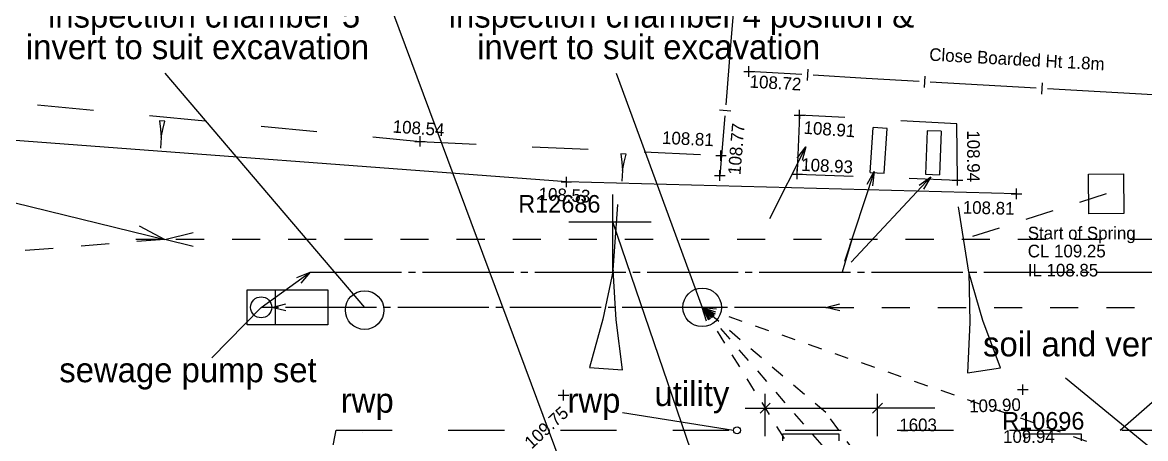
# Model space of a CAD drawing. Header units: millimetres. Extents: x -41320 to 62477, y -39180 to 41963.
# Drawn here: x -3869 to 12139, y 4006 to 9926 of the extents above; entities that cross this region are included whole.
import ezdxf

# ---------------------------------------------------------------- set-up
doc = ezdxf.new("R2010")
doc.units = ezdxf.units.MM
for name, pattern in [('BORDER', [16, 13, -1, 1, -1]), ('DASHED', [16, 8, -8]), ('DOT', [16, 4, -4, 4, -4]), ('HIDDEN', [16, 2, -2, 2, -2, 2, -2, 2, -2])]:
    doc.linetypes.add(name, pattern=pattern)
for name, color, linetype, true_color in [('1', 7, 'Continuous', 0xffffff), ('NEW_LGF_1', 7, 'Continuous', 0xffffff), ('SANITARY', 7, 'Continuous', 0xffffff), ('SV_DRAINAGE_TEXT', 7, 'Continuous', 0xffffff), ('SV_FENCE_LEVELS', 7, 'Continuous', 0xffffff), ('SV_FENCES', 7, 'Continuous', 0xffffff), ('SV_FOOTPATH_LEVELS', 7, 'Continuous', 0xffffff), ('SV_LAND_FORM_LEVELS', 7, 'Continuous', 0xffffff), ('SV_LAND_FORMS', 7, 'Continuous', 0xffffff), ('SV_LEVELS_(SPOT)', 7, 'Continuous', 0xffffff), ('SV_MISC_TEXT', 7, 'Continuous', 0xffffff), ('SV_ROAD_CHANNELS', 7, 'Continuous', 0xffffff), ('SV_STREET_FURNITURE', 7, 'Continuous', 0xffffff), ('SV_WALLLS', 7, 'Continuous', 0xffffff)]:
    doc.layers.add(name, color=color, linetype=linetype, true_color=true_color)
doc.dimstyles.new('ISO-25', dxfattribs={"dimtxt": 2.5, "dimasz": 2.5, "dimexe": 1.25, "dimexo": 0.625, "dimtad": 1, "dimtxsty": 'Standard', "dimcen": 2.5, "dimadec": 0, "dimazin": 0, "dimtfac": 1, "dimtmove": 0, "dimatfit": 3, "dimfxl": 1, "dimarcsym": 0})

# ---------------------------------------------------------------- blocks, each defined once
blk = doc.blocks.new('PT_PLUS00005')
at = {"layer": 'SV_FOOTPATH_LEVELS', "color": 1, "linetype": 'Continuous', "ltscale": 100}
for p, q in [((0, 75), (150, 75)), ((75, 0), (75, 150))]:
    blk.add_line(p, q, dxfattribs=at)
at = {"layer": 'SV_FOOTPATH_LEVELS'}
blk.add_attdef('PAT_NAME', (0, 0), '', height=1, dxfattribs=at)
blk = doc.blocks.new('2F01C085')
at = {"layer": 'NEW_LGF_1', "color": 2, "linetype": 'Continuous', "ltscale": 100}
for p, q in [((0, 50), (200, 100)), ((200, 0), (0, 50))]:
    blk.add_line(p, q, dxfattribs=at)
at = {"layer": 'NEW_LGF_1'}
blk.add_attdef('Sfb', (0, 0), '', height=1, dxfattribs=at)
blk = doc.blocks.new('PT_PLUS00017')
at = {"layer": 'SV_LAND_FORM_LEVELS', "color": 1, "linetype": 'Continuous', "ltscale": 100}
for p, q in [((0, 75), (150, 75)), ((75, 0), (75, 150))]:
    blk.add_line(p, q, dxfattribs=at)
at = {"layer": 'SV_LAND_FORM_LEVELS'}
blk.add_attdef('PAT_NAME', (0, 0), '', height=1, dxfattribs=at)
blk = doc.blocks.new('DD295A91')
at = {"layer": '1', "color": 1, "linetype": 'Continuous', "ltscale": 100}
blk.add_line((15209, 3583), (18055, 250), dxfattribs=at)
at = {"layer": '1', "color": 5, "linetype": 'DOT', "ltscale": 100}
for p, q in [((28625, 1865), (26593, 1217)), ((15209, 1217), (0, 0)), ((36566, 1217), (15209, 1217))]:
    blk.add_line(p, q, dxfattribs=at)
blk = doc.blocks.new('69AC1538')
at = {"layer": 'NEW_LGF_1', "color": 2, "linetype": 'Continuous', "ltscale": 100}
for p, q in [((0, 400), (0, 500)), ((0, 500), (800, 500)), ((800, 500), (800, 400)), ((100, 300), (150, 300)), ((150, 200), (100, 200)), ((150, 300), (150, 200)), ((150, 250), (650, 250)), ((700, 300), (650, 300)), ((650, 300), (650, 200)), ((650, 200), (700, 200)), ((100, 0), (700, 0))]:
    blk.add_line(p, q, dxfattribs=at)
at = {"layer": 'NEW_LGF_1', "color": 1, "linetype": 'Continuous', "ltscale": 100}
for p, q in [((150, 300), (650, 300)), ((150, 200), (650, 200))]:
    blk.add_line(p, q, dxfattribs=at)
at = {"layer": 'NEW_LGF_1'}
for tag in ['PAT_NAME', 'Group', 'Floor', 'Sfb', 'Part_Number', 'Description', 'Manufacturer', 'Quantity', 'Width', 'Width_FORMULA', 'Height', 'Symbol_Path', 'Opening_height', 'Return_type', 'TYPE', 'PREFIX', 'IDENTIFIER', 'NUMBER', 'OUTER_LEAF', 'CAVITY', 'INNER_LEAF', 'Arch_group']:
    blk.add_attdef(tag, (0, 0), '', height=1, dxfattribs=at)
blk = doc.blocks.new('878EE72C')
at = {"layer": 'NEW_LGF_1', "color": 2, "linetype": 'DASHED', "ltscale": 100}
blk.add_line((30277, 24859), (30330, 25145), dxfattribs=at)
at = {"layer": 'NEW_LGF_1'}
blk.add_attdef('Sfb', (0, 0), '', height=1, dxfattribs=at)
blk = doc.blocks.new('PT_PLUS00034')
at = {"layer": 'SV_LAND_FORM_LEVELS', "color": 1, "linetype": 'Continuous', "ltscale": 100}
for p, q in [((0, 75), (150, 75)), ((75, 0), (75, 150))]:
    blk.add_line(p, q, dxfattribs=at)
at = {"layer": 'SV_LAND_FORM_LEVELS'}
blk.add_attdef('PAT_NAME', (0, 0), '', height=1, dxfattribs=at)
blk = doc.blocks.new('PT_PLUS00037')
at = {"layer": 'SV_FOOTPATH_LEVELS', "color": 1, "linetype": 'Continuous', "ltscale": 100}
for p, q in [((0, 75), (150, 75)), ((75, 0), (75, 150))]:
    blk.add_line(p, q, dxfattribs=at)
at = {"layer": 'SV_FOOTPATH_LEVELS'}
blk.add_attdef('PAT_NAME', (0, 0), '', height=1, dxfattribs=at)
blk = doc.blocks.new('PT_PLUS00040')
at = {"layer": 'SV_FENCE_LEVELS', "color": 1, "linetype": 'Continuous', "ltscale": 100}
for p, q in [((0, 75), (150, 75)), ((75, 0), (75, 150))]:
    blk.add_line(p, q, dxfattribs=at)
at = {"layer": 'SV_FENCE_LEVELS'}
blk.add_attdef('PAT_NAME', (0, 0), '', height=1, dxfattribs=at)
blk = doc.blocks.new('F5427BA7')
at = {"layer": 'NEW_LGF_1', "color": 1, "linetype": 'Continuous', "ltscale": 100}
for p, q in [((34040, 28162), (35266, 24828)), ((18935, 27906), (27609, 25795)), ((37400, 25795), (37261, 25328)), ((28280, 24111), (28981, 24828)), ((40444, 23827), (42041, 22518)), ((34130, 23331), (35714, 23078))]:
    blk.add_line(p, q, dxfattribs=at)
at = {"layer": 'NEW_LGF_1', "color": 2, "linetype": 'BORDER', "ltscale": 100}
for p, q in [((28981, 24828), (29681, 25328)), ((29681, 25328), (44896, 25328)), ((29131, 24828), (28981, 24828)), ((37027, 24828), (29131, 24828))]:
    blk.add_line(p, q, dxfattribs=at)
at = {"layer": 'NEW_LGF_1', "color": 4, "linetype": 'Continuous', "ltscale": 100}
for p, q in [((28781, 25078), (29931, 25078)), ((28781, 24578), (28781, 25078)), ((28781, 25078), (29181, 25078)), ((29181, 25078), (29181, 24578)), ((29931, 25078), (29931, 24578)), ((29931, 24578), (28781, 24578))]:
    blk.add_line(p, q, dxfattribs=at)
for centre, radius in [((28981, 24828), 150), ((30456, 24789), 275)]:
    blk.add_circle(centre, radius, dxfattribs=at)
at = {"layer": 'NEW_LGF_1', "color": 1, "linetype": 'Continuous', "ltscale": 100}
blk.add_circle((35764, 23078), 50, dxfattribs=at)
at = {"layer": 'NEW_LGF_1', "color": 4, "linetype": 'Continuous', "ltscale": 100}
for centre, radius, start in [((28981, 24828), 150, 0), ((30456, 24789), 275, 0), ((30381, 23050), 50, 359.3317), ((30381, 23050), 50, 359.3317)]:
    blk.add_arc(centre, radius, start, 0, dxfattribs=at)
at = {"layer": 'NEW_LGF_1', "color": 1, "linetype": 'Continuous', "ltscale": 100}
blk.add_arc((35764, 23078), 50, 0, 0, dxfattribs=at)
at = {"layer": 'NEW_LGF_1', "color": 15, "linetype": 'Continuous', "ltscale": 100}
for s, p in [('inspection chamber 5', (25943, 28809)), ('inspection chamber 4 position &', (31654, 28809)), ('invert to suit excavation', (25628, 28359)), ('invert to suit excavation', (32059, 28359)), ('soil and vent pipe', (39271, 24130)), ('sewage pump set', (26104, 23762)), ('utility', (34587, 23424)), ('rwp', (30116, 23329)), ('rwp', (33347, 23329))]:
    blk.add_text(s, height=350, dxfattribs=at).set_placement(p)
at = {"layer": 'NEW_LGF_1'}
blk.add_attdef('Sfb', (0, 0), '', height=1, dxfattribs=at)
blk = doc.blocks.new('GLOBALTADPOLE00049')
at = {"layer": 'SV_MISC_TEXT', "color": 1, "linetype": 'Continuous', "ltscale": 100}
for p, q in [((77, 384), (0, 389)), ((0, 389), (15, 272)), ((46, 270), (77, 384)), ((15, 272), (23, 155)), ((23, 155), (46, 270)), ((23, 155), (13, 0))]:
    blk.add_line(p, q, dxfattribs=at)
at = {"layer": 'SV_MISC_TEXT'}
blk.add_attdef('PAT_NAME', (0, 0), '', height=1, dxfattribs=at)
blk = doc.blocks.new('GLOBALTADPOLE00050')
at = {"layer": 'SV_MISC_TEXT', "color": 1, "linetype": 'Continuous', "ltscale": 100}
for p, q in [((77, 384), (0, 389)), ((0, 389), (15, 272)), ((46, 270), (77, 384)), ((15, 272), (23, 155)), ((23, 155), (46, 270)), ((23, 155), (13, 0))]:
    blk.add_line(p, q, dxfattribs=at)
at = {"layer": 'SV_MISC_TEXT'}
blk.add_attdef('PAT_NAME', (0, 0), '', height=1, dxfattribs=at)
blk = doc.blocks.new('9404B088')
at = {"layer": 'NEW_LGF_1', "color": 2, "linetype": 'Continuous', "ltscale": 100}
for p, q in [((0, 100), (400, 200)), ((400, 0), (0, 100))]:
    blk.add_line(p, q, dxfattribs=at)
at = {"layer": 'NEW_LGF_1'}
blk.add_attdef('Sfb', (0, 0), '', height=1, dxfattribs=at)
blk = doc.blocks.new('B5121D4A')
at = {"layer": 'NEW_LGF_1', "color": 9, "linetype": 'Continuous', "ltscale": 100}
blk.add_text('R10696', height=250, dxfattribs=at).set_placement((17482, 16092))
blk = doc.blocks.new('PT_PLUS00079')
at = {"layer": 'SV_LAND_FORM_LEVELS', "color": 1, "linetype": 'Continuous', "ltscale": 100}
for p, q in [((0, 75), (150, 75)), ((75, 0), (75, 150))]:
    blk.add_line(p, q, dxfattribs=at)
at = {"layer": 'SV_LAND_FORM_LEVELS'}
blk.add_attdef('PAT_NAME', (0, 0), '', height=1, dxfattribs=at)
blk = doc.blocks.new('GLOBALTADPOLE00080')
at = {"layer": 'SV_MISC_TEXT', "color": 1, "linetype": 'Continuous', "ltscale": 100}
for p, q in [((144, 1433), (0, 2363)), ((144, 1433), (159, 720)), ((346, 749), (144, 1433)), ((159, 720), (128, 0)), ((594, 72), (346, 749)), ((128, 0), (594, 72))]:
    blk.add_line(p, q, dxfattribs=at)
at = {"layer": 'SV_MISC_TEXT'}
blk.add_attdef('PAT_NAME', (0, 0), '', height=1, dxfattribs=at)
blk = doc.blocks.new('896DF6BA')
at = {"layer": 'NEW_LGF_1', "color": 2, "linetype": 'Continuous', "ltscale": 100}
for p, q in [((0, 50), (200, 100)), ((200, 0), (0, 50))]:
    blk.add_line(p, q, dxfattribs=at)
at = {"layer": 'NEW_LGF_1'}
blk.add_attdef('Sfb', (0, 0), '', height=1, dxfattribs=at)
blk = doc.blocks.new('PT_PLUS00090')
at = {"layer": 'SV_LAND_FORM_LEVELS', "color": 1, "linetype": 'Continuous', "ltscale": 100}
for p, q in [((0, 75), (150, 75)), ((75, 0), (75, 150))]:
    blk.add_line(p, q, dxfattribs=at)
at = {"layer": 'SV_LAND_FORM_LEVELS'}
blk.add_attdef('PAT_NAME', (0, 0), '', height=1, dxfattribs=at)
blk = doc.blocks.new('GLOBALTADPOLE00106')
at = {"layer": 'SV_MISC_TEXT', "color": 1, "linetype": 'Continuous', "ltscale": 100}
for p, q in [((3054, 3419), (0, 5190)), ((3054, 3419), (5168, 1786)), ((5522, 2397), (3054, 3419)), ((8078, 1527), (5522, 2397)), ((5168, 1786), (7193, 0)), ((7193, 0), (8078, 1527))]:
    blk.add_line(p, q, dxfattribs=at)
at = {"layer": 'SV_MISC_TEXT'}
blk.add_attdef('PAT_NAME', (0, 0), '', height=1, dxfattribs=at)
blk = doc.blocks.new('PT_PLUS00120')
at = {"layer": 'SV_LAND_FORM_LEVELS', "color": 1, "linetype": 'Continuous', "ltscale": 100}
for p, q in [((0, 75), (150, 75)), ((75, 0), (75, 150))]:
    blk.add_line(p, q, dxfattribs=at)
at = {"layer": 'SV_LAND_FORM_LEVELS'}
blk.add_attdef('PAT_NAME', (0, 0), '', height=1, dxfattribs=at)
blk = doc.blocks.new('PT_PLUS00141')
at = {"layer": 'SV_FOOTPATH_LEVELS', "color": 1, "linetype": 'Continuous', "ltscale": 100}
for p, q in [((0, 75), (150, 75)), ((75, 0), (75, 150))]:
    blk.add_line(p, q, dxfattribs=at)
at = {"layer": 'SV_FOOTPATH_LEVELS'}
blk.add_attdef('PAT_NAME', (0, 0), '', height=1, dxfattribs=at)
blk = doc.blocks.new('PT_PLUS00149')
at = {"layer": 'SV_LAND_FORM_LEVELS', "color": 1, "linetype": 'Continuous', "ltscale": 100}
for p, q in [((0, 75), (150, 75)), ((75, 0), (75, 150))]:
    blk.add_line(p, q, dxfattribs=at)
at = {"layer": 'SV_LAND_FORM_LEVELS'}
blk.add_attdef('PAT_NAME', (0, 0), '', height=1, dxfattribs=at)
blk = doc.blocks.new('FEC1F33C')
at = {"layer": 'NEW_LGF_1', "color": 2, "linetype": 'Continuous', "ltscale": 100}
for p, q in [((0, 400), (0, 500)), ((0, 500), (800, 500)), ((800, 500), (800, 400)), ((100, 300), (150, 300)), ((150, 200), (100, 200)), ((150, 300), (150, 200)), ((150, 250), (650, 250)), ((700, 300), (650, 300)), ((650, 300), (650, 200)), ((650, 200), (700, 200)), ((100, 0), (700, 0))]:
    blk.add_line(p, q, dxfattribs=at)
at = {"layer": 'NEW_LGF_1', "color": 1, "linetype": 'Continuous', "ltscale": 100}
for p, q in [((150, 300), (650, 300)), ((150, 200), (650, 200))]:
    blk.add_line(p, q, dxfattribs=at)
at = {"layer": 'NEW_LGF_1'}
for tag in ['PAT_NAME', 'Group', 'Floor', 'Sfb', 'Part_Number', 'Description', 'Manufacturer', 'Quantity', 'Width', 'Width_FORMULA', 'Height', 'Symbol_Path', 'Opening_height', 'Return_type', 'TYPE', 'PREFIX', 'IDENTIFIER', 'NUMBER', 'OUTER_LEAF', 'CAVITY', 'INNER_LEAF', 'Arch_group']:
    blk.add_attdef(tag, (0, 0), '', height=1, dxfattribs=at)
blk = doc.blocks.new('D1F9E5C3')
at = {"layer": 'NEW_LGF_1', "color": 2, "linetype": 'Continuous', "ltscale": 100}
for p, q in [((47, 194), (412, 3)), ((412, 3), (0, 0))]:
    blk.add_line(p, q, dxfattribs=at)
at = {"layer": 'NEW_LGF_1'}
blk.add_attdef('Sfb', (0, 0), '', height=1, dxfattribs=at)
blk = doc.blocks.new('GLOBALTADPOLE00172')
at = {"layer": 'SV_MISC_TEXT', "color": 1, "linetype": 'Continuous', "ltscale": 100}
for p, q in [((334, 1420), (401, 2355)), ((334, 1420), (190, 725)), ((377, 712), (334, 1420)), ((190, 725), (0, 33)), ((468, 0), (377, 712)), ((0, 33), (468, 0))]:
    blk.add_line(p, q, dxfattribs=at)
at = {"layer": 'SV_MISC_TEXT'}
blk.add_attdef('PAT_NAME', (0, 0), '', height=1, dxfattribs=at)
blk = doc.blocks.new('PT_PLUS00177')
at = {"layer": 'SV_FENCE_LEVELS', "color": 1, "linetype": 'Continuous', "ltscale": 100}
for p, q in [((0, 75), (150, 75)), ((75, 0), (75, 150))]:
    blk.add_line(p, q, dxfattribs=at)
at = {"layer": 'SV_FENCE_LEVELS'}
blk.add_attdef('PAT_NAME', (0, 0), '', height=1, dxfattribs=at)
blk = doc.blocks.new('E3600B2T')
at = {"layer": 'SANITARY', "color": 2, "linetype": 'HIDDEN', "ltscale": 100}
for p, q in [((275, 5186), (7115, 2811)), ((550, 5186), (275, 5186)), ((275, 5186), (2610, 1453)), ((2036, 3688), (275, 5186)), ((275, 5186), (4560, 254)), ((2698, 2794), (2036, 3688))]:
    blk.add_line(p, q, dxfattribs=at)
at = {"layer": 'SANITARY', "color": 2, "linetype": 'DOT', "ltscale": 100}
blk.add_line((2036, 5186), (14375, 5186), dxfattribs=at)
at = {"layer": 'SANITARY', "color": 2, "linetype": 'Continuous', "ltscale": 100}
for p, q in [((1173, 3353), (1173, 3953)), ((2776, 3353), (2776, 3953)), ((890, 3753), (1173, 3753)), ((1173, 3753), (2776, 3753)), ((3589, 3753), (2776, 3753))]:
    blk.add_line(p, q, dxfattribs=at)
at = {"layer": 'SANITARY', "color": 4, "linetype": 'Continuous', "ltscale": 100}
for p, q in [((1243, 3824), (1102, 3682)), ((2705, 3682), (2847, 3824))]:
    blk.add_line(p, q, dxfattribs=at)
blk.add_circle((275, 5186), 275, dxfattribs=at)
blk.add_arc((275, 5186), 275, 0, 0, dxfattribs=at)
at = {"layer": 'SANITARY', "color": 3, "linetype": 'Continuous', "ltscale": 100}
blk.add_text('1603', height=180, dxfattribs=at).set_placement((3085, 3423))
at = {"layer": 'SANITARY'}
for tag in ['PAT_NAME', 'Part_Number', 'Description', 'Manufacturer', 'Quantity', 'Symbol_Description']:
    blk.add_attdef(tag, (0, 0), '', height=1, dxfattribs=at)
blk = doc.blocks.new('878A18C5')
at = {"layer": 'SANITARY', "color": 2, "linetype": 'Continuous', "ltscale": 100}
for p, q in [((0, 50), (200, 100)), ((200, 0), (0, 50))]:
    blk.add_line(p, q, dxfattribs=at)
blk = doc.blocks.new('BB311460')
at = {"layer": '1', "color": 2, "linetype": 'DASHED', "ltscale": 100}
for p, q in [((0, 12745), (0, 12745)), ((0, 12745), (12068, 12745)), ((3956, 395), (3956, 45)), ((3956, 45), (12068, 45))]:
    blk.add_line(p, q, dxfattribs=at)
at = {"layer": '1', "color": 1, "linetype": 'Continuous', "ltscale": 100}
for centre in [(11918, 12745), (11918, 45)]:
    blk.add_circle(centre, 45, dxfattribs=at)
for centre in [(11918, 12745), (11918, 45)]:
    blk.add_arc(centre, 45, 0, 0, dxfattribs=at)
blk = doc.blocks.new('F2035AC3')
at = {"layer": '1', "color": 2, "linetype": 'DASHED', "ltscale": 100}
blk.add_line((7095, 13215), (7665, 13715), dxfattribs=at)
blk = doc.blocks.new('46F7B52D')
at = {"layer": 'NEW_LGF_1', "color": 2, "linetype": 'Continuous', "ltscale": 100}
for p, q in [((173, 0), (0, 113)), ((0, 113), (205, 94))]:
    blk.add_line(p, q, dxfattribs=at)
at = {"layer": 'NEW_LGF_1'}
blk.add_attdef('Sfb', (0, 0), '', height=1, dxfattribs=at)
blk = doc.blocks.new('B58BD44A')
at = {"layer": 'NEW_LGF_1', "color": 2, "linetype": 'Continuous', "ltscale": 100}
for p, q in [((120, 0), (0, 168)), ((0, 168), (185, 76))]:
    blk.add_line(p, q, dxfattribs=at)
at = {"layer": 'NEW_LGF_1'}
blk.add_attdef('Sfb', (0, 0), '', height=1, dxfattribs=at)
blk = doc.blocks.new('3758A764')
at = {"layer": 'NEW_LGF_1', "color": 2, "linetype": 'Continuous', "ltscale": 100}
for p, q in [((64, 0), (0, 196)), ((0, 196), (148, 53))]:
    blk.add_line(p, q, dxfattribs=at)
at = {"layer": 'NEW_LGF_1'}
blk.add_attdef('Sfb', (0, 0), '', height=1, dxfattribs=at)
blk = doc.blocks.new('E76AA524')
at = {"layer": 'NEW_LGF_1', "color": 2, "linetype": 'Continuous', "ltscale": 100}
for p, q in [((0, 81), (192, 157)), ((192, 157), (58, 0))]:
    blk.add_line(p, q, dxfattribs=at)
at = {"layer": 'NEW_LGF_1'}
blk.add_attdef('Sfb', (0, 0), '', height=1, dxfattribs=at)
blk = doc.blocks.new('6F2374E1')
at = {"layer": 'NEW_LGF_1', "color": 2, "linetype": 'Continuous', "ltscale": 100}
for p, q in [((93, 0), (0, 184)), ((0, 184), (169, 66))]:
    blk.add_line(p, q, dxfattribs=at)
at = {"layer": 'NEW_LGF_1'}
blk.add_attdef('Sfb', (0, 0), '', height=1, dxfattribs=at)
blk = doc.blocks.new('83FF3BDA')
at = {"layer": 'NEW_LGF_1', "color": 2, "linetype": 'Continuous', "ltscale": 100}
for p, q in [((0, 50), (200, 100)), ((200, 0), (0, 50))]:
    blk.add_line(p, q, dxfattribs=at)
at = {"layer": 'NEW_LGF_1'}
blk.add_attdef('Sfb', (0, 0), '', height=1, dxfattribs=at)
blk = doc.blocks.new('E3600B2T00180')
at = {"layer": 'SANITARY', "color": 2, "linetype": 'HIDDEN', "ltscale": 100}
for p, q in [((275, 5186), (7115, 2811)), ((550, 5186), (275, 5186)), ((275, 5186), (2610, 1453)), ((2036, 3688), (275, 5186)), ((275, 5186), (4560, 254)), ((2698, 2794), (2036, 3688))]:
    blk.add_line(p, q, dxfattribs=at)
at = {"layer": 'SANITARY', "color": 2, "linetype": 'DOT', "ltscale": 100}
blk.add_line((2036, 5186), (14375, 5186), dxfattribs=at)
at = {"layer": 'SANITARY', "color": 2, "linetype": 'Continuous', "ltscale": 100}
for p, q in [((1173, 3353), (1173, 3953)), ((2776, 3353), (2776, 3953)), ((890, 3753), (1173, 3753)), ((1173, 3753), (2776, 3753)), ((3589, 3753), (2776, 3753))]:
    blk.add_line(p, q, dxfattribs=at)
at = {"layer": 'SANITARY', "color": 4, "linetype": 'Continuous', "ltscale": 100}
for p, q in [((1243, 3824), (1102, 3682)), ((2705, 3682), (2847, 3824))]:
    blk.add_line(p, q, dxfattribs=at)
blk.add_circle((275, 5186), 275, dxfattribs=at)
blk.add_arc((275, 5186), 275, 0, 0, dxfattribs=at)
at = {"layer": 'SANITARY', "color": 3, "linetype": 'Continuous', "ltscale": 100}
blk.add_text('1603', height=180, dxfattribs=at).set_placement((3085, 3423))
at = {"layer": 'SANITARY'}
for tag in ['PAT_NAME', 'Part_Number', 'Description', 'Manufacturer', 'Quantity', 'Symbol_Description']:
    blk.add_attdef(tag, (0, 0), '', height=1, dxfattribs=at)
blk = doc.blocks.new('49092CF5')
at = {"layer": 'NEW_LGF_1', "color": 9, "linetype": 'Continuous', "ltscale": 100}
blk.add_leader([(4290, 7295), (180, 19294)], dimstyle='ISO-25', override={"dimasz": 200}, dxfattribs=at)
blk = doc.blocks.new('EB99B36E')
at = {"layer": 'NEW_LGF_1', "color": 9, "linetype": 'Continuous', "ltscale": 100}
for p, q in [((4165, 10959), (4165, 9867)), ((3540, 10572), (4715, 10572))]:
    blk.add_line(p, q, dxfattribs=at)
blk.add_text('R12686', height=250, dxfattribs=at).set_placement((2821, 10703))
blk.add_leader([(6161, -180), (180, 15847)], dimstyle='ISO-25', override={"dimasz": 200}, dxfattribs=at)

msp = doc.modelspace()

# ---------------------------------------------------------------- linework, layer by layer
at = {"layer": 'SV_FENCES', "color": 1, "linetype": 'Continuous', "ltscale": 100}
for p, q in [((6295, 10452), (6225, 9604)), ((6225, 9604), (6154, 8757)), ((7241, 9184), (6486, 9228)), ((7325, 9260), (7316, 9100)), ((8155, 9131), (7401, 9175)), ((8910, 9088), (8155, 9131)), ((8995, 9163), (8985, 9003)), ((9825, 9035), (9070, 9079)), ((10579, 8991), (9825, 9035)), ((10664, 9066), (10654, 8907)), ((11494, 8938), (10739, 8982)), ((12248, 8895), (11494, 8938)), ((6068, 8684), (6227, 8670)), ((6141, 8597), (6070, 7750))]:
    msp.add_line(p, q, dxfattribs=at)
at = {"layer": 'SV_LAND_FORMS', "color": 1, "linetype": 'DASHED', "ltscale": 100}
for p, q in [((-6839, 9055), (1798, 8235)), ((1798, 8235), (6087, 8032))]:
    msp.add_line(p, q, dxfattribs=at)
at = {"layer": 'SV_LAND_FORMS', "color": 1, "linetype": 'Continuous', "ltscale": 100}
for p, q in [((3883, 7657), (-4891, 8314)), ((10299, 7489), (3883, 7657))]:
    msp.add_line(p, q, dxfattribs=at)
at = {"layer": 'SV_MISC_TEXT', "color": 1, "linetype": 'Continuous', "ltscale": 100}
for p, q in [((7297, 8159), (6778, 7133)), ((7171, 7998), (7297, 8159)), ((7297, 8159), (7243, 7962)), ((8272, 7804), (7847, 6525)), ((9079, 7730), (7941, 6517)), ((8171, 7627), (8272, 7804)), ((8272, 7804), (8247, 7601)), ((8913, 7611), (9079, 7730)), ((9079, 7730), (8972, 7556))]:
    msp.add_line(p, q, dxfattribs=at)
at = {"layer": 'SV_ROAD_CHANNELS', "color": 1, "linetype": 'DASHED', "ltscale": 100}
for p, q in [((7206, 8609), (7172, 7770)), ((9450, 8483), (7206, 8609)), ((9459, 7684), (9450, 8483)), ((7172, 7770), (9459, 7684))]:
    msp.add_line(p, q, dxfattribs=at)
at = {"layer": 'SV_STREET_FURNITURE', "color": 1, "linetype": 'Continuous', "ltscale": 100}
for p, q in [((11326, 7767), (11826, 7772)), ((11331, 7205), (11326, 7767)), ((11826, 7772), (11831, 7209)), ((11831, 7209), (11331, 7205))]:
    msp.add_line(p, q, dxfattribs=at)
at = {"layer": 'SV_WALLLS', "color": 1, "linetype": 'Continuous', "ltscale": 100}
for p, q in [((8213, 7793), (8255, 8432)), ((8455, 8419), (8255, 8432)), ((8413, 7780), (8455, 8419)), ((9025, 8385), (9003, 7766)), ((9225, 8378), (9025, 8385)), ((9225, 8378), (9203, 7759)), ((8213, 7793), (8413, 7780)), ((9003, 7766), (9203, 7759))]:
    msp.add_line(p, q, dxfattribs=at)

# ---------------------------------------------------------------- block references
at = {"layer": '1'}
for name, p in [('DD295A91', (-17047, 5623)), ('F2035AC3', (4683, -9092)), ('BB311460', (600, -8622))]:
    msp.add_blockref(name, p, dxfattribs=at)
at = {"layer": 'NEW_LGF_1'}
for name, p in [('878EE72C', (-29730, -21022)), ('F5427BA7', (-29448, -18955)), ('EB99B36E', (377, -3482)), ('49092CF5', (4367, -12204)), ('D1F9E5C3', (-2251, 6837)), ('9404B088', (-1838, 6740)), ('E76AA524', (41, 6216)), ('2F01C085', (-317, 5823)), ('896DF6BA', (-317, 5823)), ('83FF3BDA', (7580, 5823)), ('46F7B52D', (5819, 5760)), ('B58BD44A', (5819, 5705)), ('3758A764', (5819, 5677)), ('6F2374E1', (5819, 5689)), ('B5121D4A', (-7386, -11959)), ('69AC1538', (6969, 3573)), ('FEC1F33C', (10419, 3573))]:
    msp.add_blockref(name, p, dxfattribs=at)
at = {"layer": 'SANITARY'}
for name, p in [('E3600B2T', (5544, 687)), ('E3600B2T00180', (5544, 687)), ('878A18C5', (-317, 5823))]:
    msp.add_blockref(name, p, dxfattribs=at)
at = {"layer": 'SV_FENCE_LEVELS'}
for name, p in [('PT_PLUS00040', (6411, 9153)), ('PT_PLUS00177', (5995, 7675))]:
    msp.add_blockref(name, p, dxfattribs=at)
at = {"layer": 'SV_FOOTPATH_LEVELS'}
for name, p in [('PT_PLUS00005', (7131, 8534)), ('PT_PLUS00141', (7097, 7695)), ('PT_PLUS00037', (9384, 7609))]:
    msp.add_blockref(name, p, dxfattribs=at)
at = {"layer": 'SV_LAND_FORM_LEVELS'}
for name, p in [('PT_PLUS00090', (1723, 8160)), ('PT_PLUS00034', (6012, 7957)), ('PT_PLUS00149', (3808, 7582)), ('PT_PLUS00079', (10224, 7414)), ('PT_PLUS00017', (3768, 4549)), ('PT_PLUS00120', (10314, 4627))]:
    msp.add_blockref(name, p, dxfattribs=at)
at = {"layer": 'SV_MISC_TEXT'}
for name, p in [('GLOBALTADPOLE00050', (-1916, 8136)), ('GLOBALTADPOLE00049', (4660, 7667)), ('GLOBALTADPOLE00172', (4215, 4982)), ('GLOBALTADPOLE00080', (9475, 4939)), ('GLOBALTADPOLE00106', (-8508, 167))]:
    msp.add_blockref(name, p, dxfattribs=at)

# ---------------------------------------------------------------- texts
at = {"layer": 'SV_DRAINAGE_TEXT', "color": 1, "linetype": 'Continuous', "ltscale": 100}
for s, p in [('Start of Spring', (10460, 6840)), ('CL 109.25', (10460, 6584)), ('IL 108.85', (10460, 6312))]:
    msp.add_text(s, height=180, dxfattribs=at).set_placement(p)
at = {"layer": 'SV_FENCE_LEVELS', "color": 1, "linetype": 'Continuous', "ltscale": 100}
for s, rotation, p in [('108.72', 356.6886, (6492, 9000)), ('108.77', 85.2478, (6364, 7752))]:
    msp.add_text(s, height=180, rotation=rotation, dxfattribs=at).set_placement(p)
at = {"layer": 'SV_FOOTPATH_LEVELS', "color": 1, "linetype": 'Continuous', "ltscale": 100}
for s, rotation, p in [('108.91', 355.9523, (7260, 8344)), ('108.94', 270, (9596, 8392)), ('108.93', 357.2737, (7228, 7816))]:
    msp.add_text(s, height=180, rotation=rotation, dxfattribs=at).set_placement(p)
at = {"layer": 'SV_LAND_FORM_LEVELS', "color": 1, "linetype": 'Continuous', "ltscale": 100}
for s, rotation, p in [('108.54', 355.935, (1404, 8360)), ('108.81', 357.2929, (5244, 8200)), ('108.53', 357.1075, (3484, 7400)), ('108.81', 358.5008, (9532, 7208)), ('109.90', 1.8905, (9628, 4376)), ('109.75', 42.6559, (3388, 3848))]:
    msp.add_text(s, height=180, rotation=rotation, dxfattribs=at).set_placement(p)
at = {"layer": 'SV_LEVELS_(SPOT)', "color": 1, "linetype": 'Continuous', "ltscale": 100}
msp.add_text('109.94', height=180, dxfattribs=at).set_placement((10108, 3944))
at = {"layer": 'SV_MISC_TEXT', "color": 1, "linetype": 'Continuous', "ltscale": 100}
msp.add_text('Close Boarded Ht 1.8m', height=180, rotation=356.8275, dxfattribs=at).set_placement((9052, 9384))

doc.saveas('drawing.dxf')
